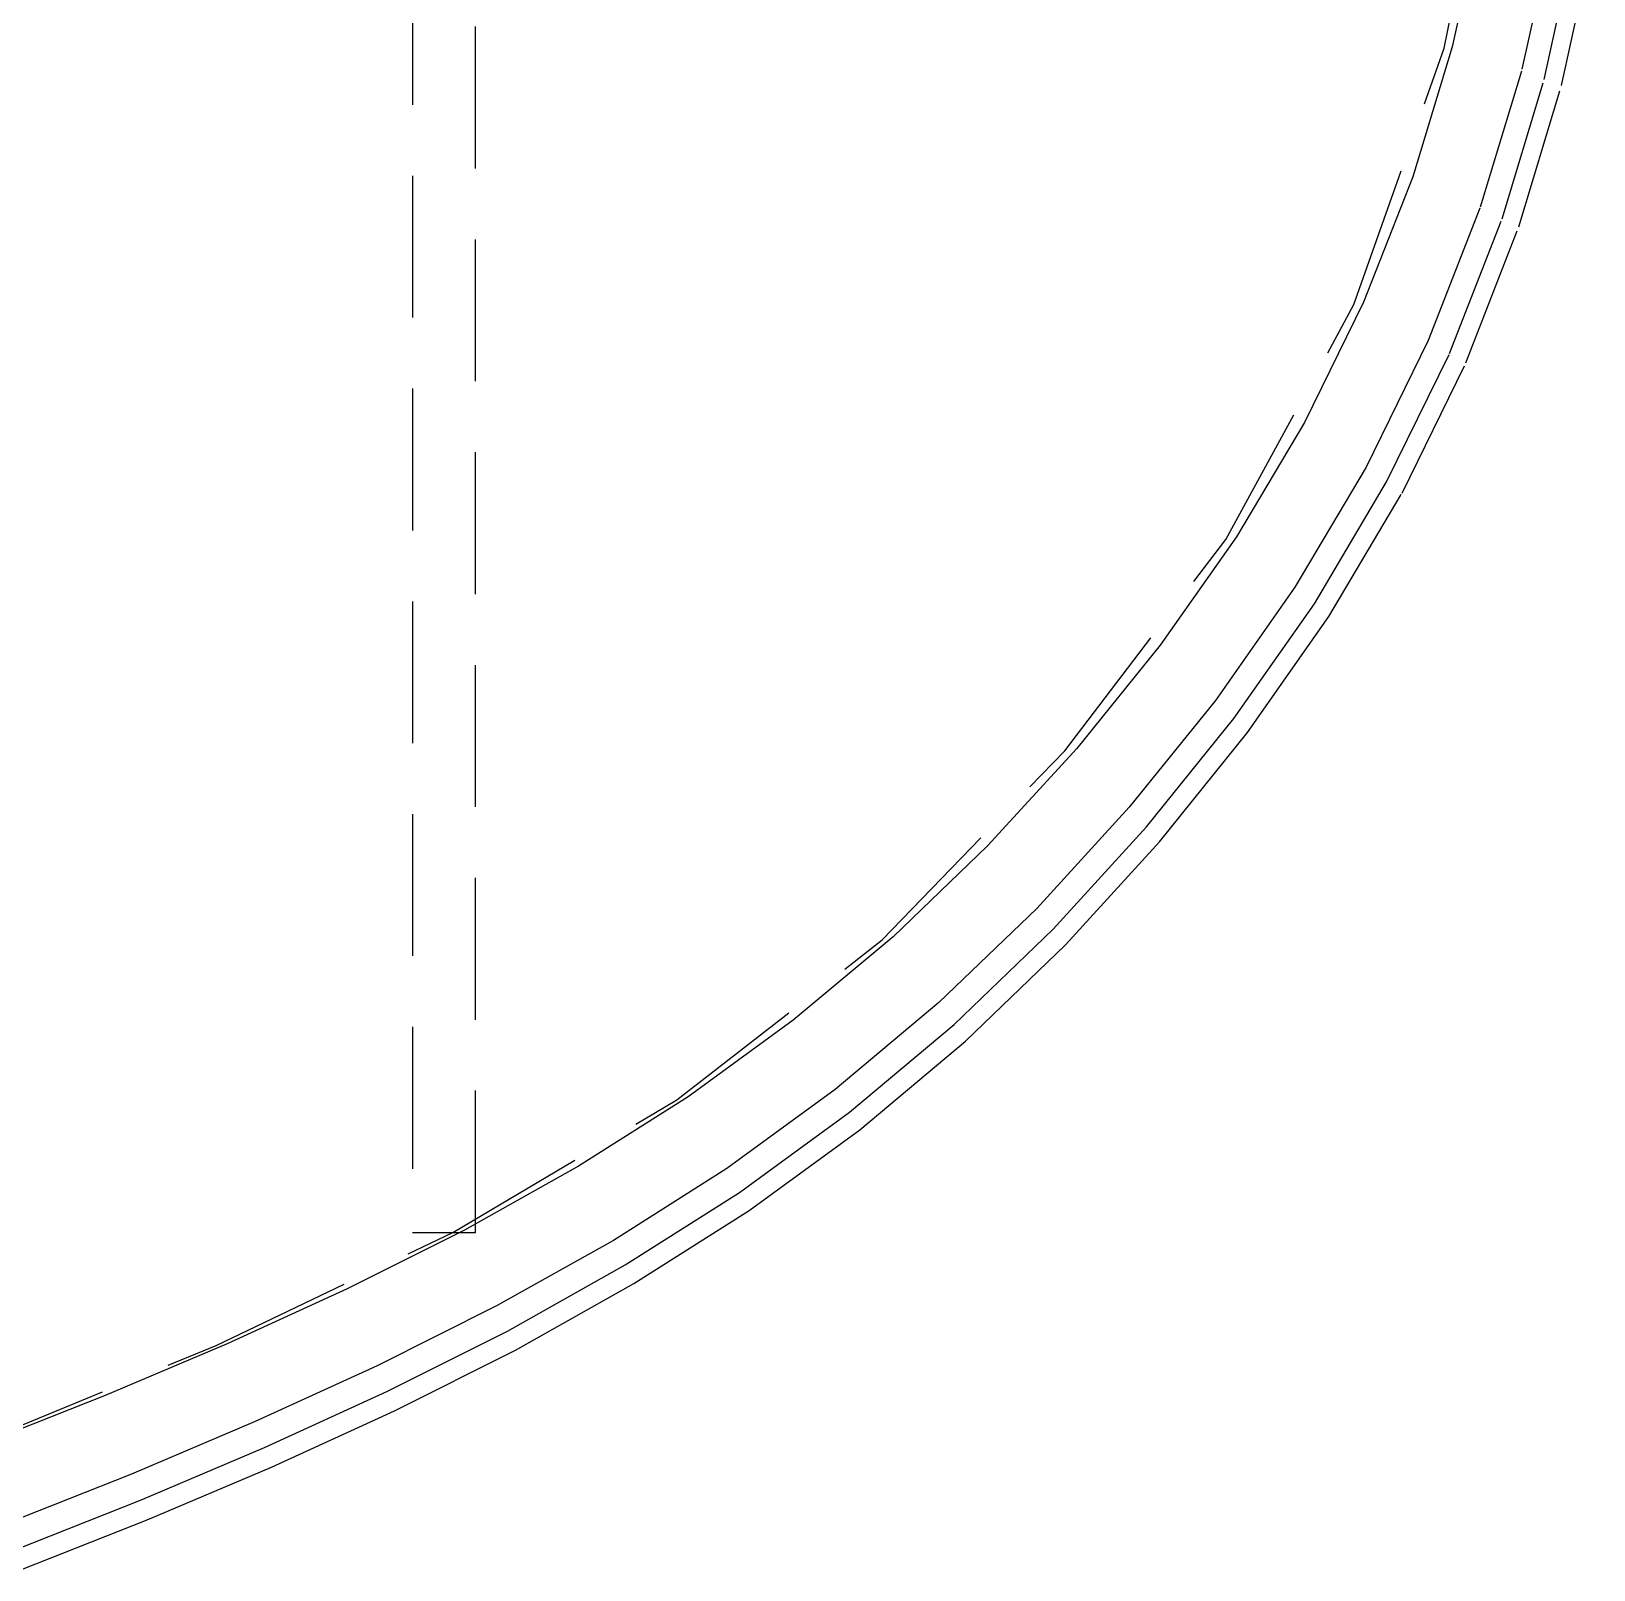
# Model space of a CAD drawing. Header units: millimetres. Extents: x 6321 to 120763, y -355 to 15211.
# Drawn here: x 17584 to 18703, y 319 to 1421 of the extents above; entities that cross this region are included whole.
import ezdxf

# ---------------------------------------------------------------- set-up
doc = ezdxf.new("R2010")
doc.units = ezdxf.units.MM
doc.linetypes.add('DASHED', pattern=[19.05, 12.7, -6.35])
doc.layers.add('A-天花投影线', color=61, linetype='Continuous')

# ---------------------------------------------------------------- blocks, each defined once
blk = doc.blocks.new('海龙_1212121182')
at = {"layer": 'A-天花投影线', "linetype": 'DASHED', "ltscale": 8}
blk.add_lwpolyline([(1130.8, -2369.7), (1306.2, -2297.9), (1475.6, -2217), (1636.2, -2122.1), (1783.1, -2007.5), (1914, -1872.1), (2029.2, -1720.7), (2121.1, -1552.5), (2185.6, -1368.9), (2225.5, -1176.1), (2225.5, -88.6), (2187.6, -88.6), (2121.3, -88.6), (2029.2, -88.6), (1913.9, -88.6), (1782.9, -88.6), (1636.2, -88.6), (1475.5, -88.6), (1306.1, -88.6), (1130.8, -88.6)], dxfattribs=at)
blk.add_lwpolyline([(1491.9, -2217), (1491.7, -88.6), (1446.7, -88.6), (1446.8, -2217)], close=True, dxfattribs=at)
for points in [[(1166.7, -2458.5, 0), (1256.7, -2422.8, 0), (1345.8, -2385, 0), (1433.8, -2344.7, 0), (1520.5, -2301.2, 0), (1605.4, -2253.6, 0), (1687.8, -2201.3, 0), (1767.2, -2143.4, 0), (1842.9, -2079.9, 0), (1914.5, -2011, 0), (1981.8, -1937.2, 0), (2044.9, -1859, 0), (2103.1, -1775.8, 0), (2155.5, -1687.5, 0), (2201.1, -1594.3, 0), (2239.2, -1496.7, 0), (2269.7, -1395.6, 0), (2292.8, -1290.3, 0)], [(2212, -1274.7, 0), (2191.5, -1367.8, 0), (2163.2, -1461, 0), (2127.9, -1550.8, 0), (2085.7, -1636.8, 0), (2037, -1718.7, 0), (1982.3, -1796.5, 0), (1922.5, -1870.3, 0), (1858.7, -1940.1, 0), (1791, -2005.2, 0), (1719.5, -2065, 0), (1644.3, -2119.8, 0), (1565.6, -2169.6, 0), (1484, -2215.3, 0), (1400, -2257.4, 0), (1314, -2296.7, 0), (1226.6, -2333.8, 0), (1137.9, -2368.9, 0)], [(1162.2, -2444.4, 0), (1251.9, -2408.7, 0), (1340.8, -2371.1, 0), (1428.5, -2330.9, 0), (1514.8, -2287.6, 0), (1599.1, -2240.3, 0), (1681, -2188.4, 0), (1759.7, -2130.9, 0), (1834.8, -2068, 0), (1905.7, -1999.7, 0), (1972.5, -1926.6, 0), (2035.1, -1849, 0), (2092.8, -1766.7, 0), (2144.5, -1679.4, 0), (2189.6, -1587.4, 0), (2227.3, -1491, 0), (2257.4, -1391.2, 0), (2280.1, -1287.8, 0)], [(2263.2, -1284.6, 0), (2241, -1385.4, 0), (2211.3, -1483.5, 0), (2174.2, -1578.3, 0), (2129.8, -1668.8, 0), (2078.8, -1754.8, 0), (2021.9, -1835.9, 0), (1960, -1912.5, 0), (1893.9, -1984.9, 0), (1823.8, -2052.4, 0), (1749.6, -2114.5, 0), (1671.8, -2171.3, 0), (1590.7, -2222.7, 0), (1507, -2269.5, 0), (1421.4, -2312.6, 0), (1334.1, -2352.5, 0), (1245.6, -2390, 0), (1156.1, -2425.5, 0)]]:
    blk.add_polyline3d(points, dxfattribs=at)

msp = doc.modelspace()

# ---------------------------------------------------------------- block references
at = {"layer": 'A-天花投影线', "linetype": 'DASHED', "ltscale": 8}
msp.add_blockref('海龙_1212121182', (16409.8, 2778, 0), dxfattribs=at)

doc.saveas('drawing.dxf')
